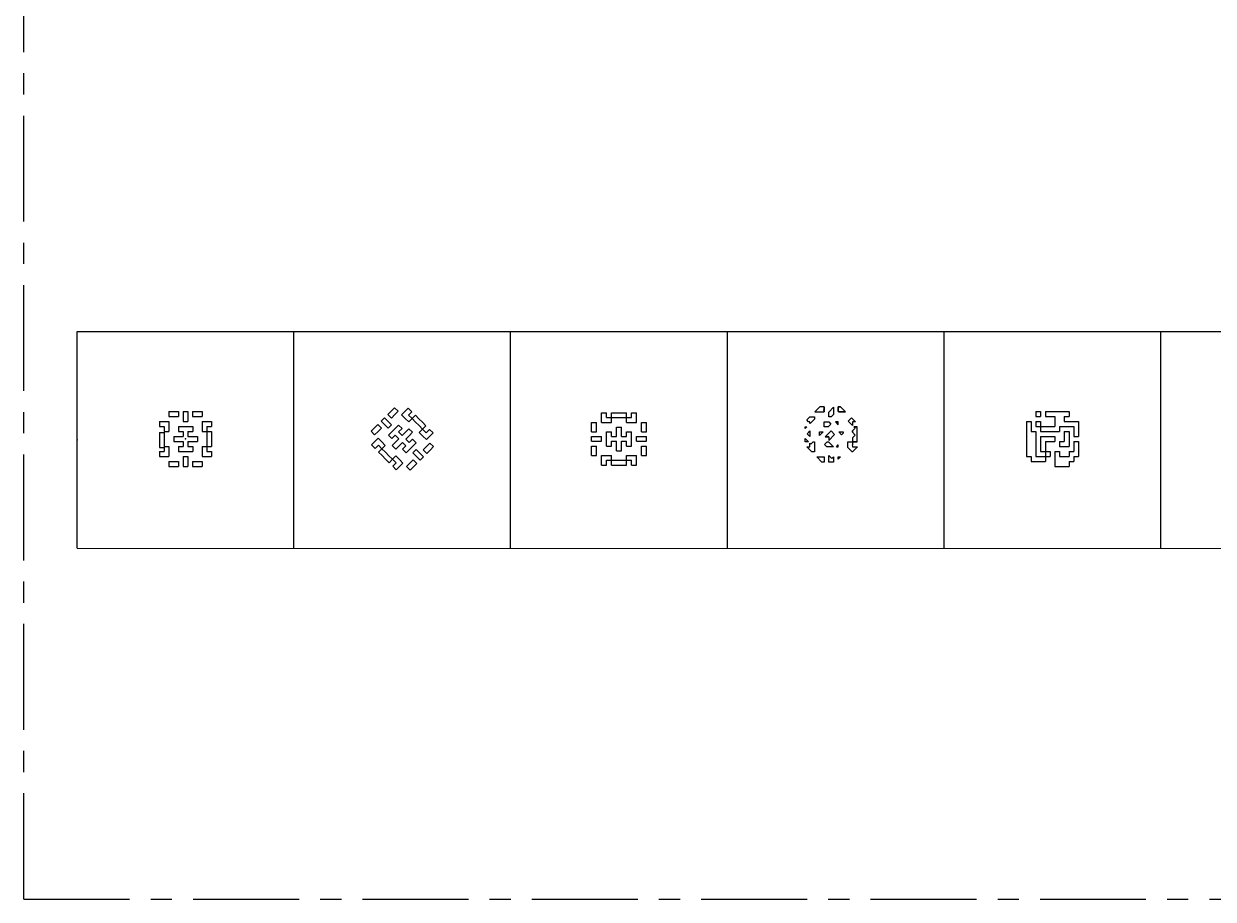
# Model space of a CAD drawing. Header units: millimetres. Extents: x -148 to 148, y -105 to 105.
# Drawn here: x -148.5 to -5.8, y -105 to 0 of the extents above; entities that cross this region are included whole.
import ezdxf

# ---------------------------------------------------------------- set-up
doc = ezdxf.new("R2010")
doc.units = ezdxf.units.MM
doc.header["$PDSIZE"] = -1
doc.linetypes.add('CENTERX2', pattern=[20.32, 12.7, -2.54, 2.54, -2.54])

msp = doc.modelspace()

# ---------------------------------------------------------------- linework, layer by layer
at = {"color": 7, "linetype": 'CENTERX2'}
for p, q in [((-148.5, -105), (-148.5, 105)), ((-116.09, -62.89), (-116.09, -36.89)), ((-90.09, -62.89), (-90.09, -36.89)), ((-64.09, -62.89), (-64.09, -36.89)), ((-148.5, -105), (-148.5, -79)), ((-148.5, -105), (148.5, -105)), ((-148.5, -105), (-122.5, -105))]:
    msp.add_line(p, q, dxfattribs=at)
at = {"color": 7, "linetype": 'Continuous'}
for p, q in [((-142.09, -62.89), (-142.09, -36.89)), ((-142.09, -36.89), (143.91, -36.96)), ((-142.09, -36.89), (143.91, -36.96)), ((-116.09, -62.89), (-116.09, -36.89)), ((-90.09, -62.89), (-90.09, -36.89)), ((-64.09, -62.89), (-64.09, -36.89)), ((-38.09, -62.89), (-38.09, -36.89)), ((-12.09, -62.89), (-12.09, -36.89)), ((-131.08, -46.5), (-131.08, -47.1)), ((-131.08, -46.5), (-130.51, -46.5)), ((-130.51, -46.5), (-129.94, -46.5)), ((-129.94, -46.5), (-129.94, -47.1)), ((-129.38, -46.5), (-129.38, -47.1)), ((-129.38, -46.5), (-128.81, -46.5)), ((-128.81, -46.5), (-128.81, -47.1)), ((-128.24, -46.5), (-128.24, -47.1)), ((-128.24, -46.5), (-127.67, -46.5)), ((-127.67, -46.5), (-127.1, -46.5)), ((-127.1, -46.5), (-127.1, -47.1)), ((-104.82, -46.86), (-104.42, -46.46)), ((-104.82, -46.86), (-104.4, -47.29)), ((-104.42, -46.46), (-104.02, -46.06)), ((-104.4, -47.29), (-104, -46.88)), ((-104.02, -46.06), (-103.59, -46.48)), ((-104, -46.88), (-103.59, -46.48)), ((-103.17, -46.91), (-102.77, -46.5)), ((-103.17, -46.91), (-102.75, -47.33)), ((-102.77, -46.5), (-102.37, -46.1)), ((-102.37, -46.1), (-101.94, -46.53)), ((-102.34, -46.93), (-101.94, -46.53)), ((-102.34, -46.93), (-101.92, -47.35)), ((-101.92, -47.35), (-101.52, -46.95)), ((-101.52, -46.95), (-101.09, -47.38)), ((-79.19, -47.24), (-79.19, -46.67)), ((-79.19, -46.67), (-78.59, -46.67)), ((-78.59, -47.24), (-78.59, -46.67)), ((-77.99, -47.24), (-77.99, -46.67)), ((-77.99, -46.67), (-77.39, -46.67)), ((-77.39, -46.67), (-76.79, -46.67)), ((-76.79, -46.67), (-76.19, -46.67)), ((-76.19, -47.24), (-76.19, -46.67)), ((-75.59, -46.67), (-74.99, -46.67)), ((-75.59, -47.24), (-75.59, -46.67)), ((-74.99, -47.24), (-74.99, -46.67)), ((-53, -45.96), (-53.6, -46.56)), ((-53.6, -46.56), (-53, -45.96)), ((-53.6, -46.56), (-52.75, -46.56)), ((-52.49, -45.96), (-53, -45.96)), ((-52.75, -46.56), (-52.49, -46.56)), ((-52.54, -46.34), (-52.49, -46.29)), ((-52.49, -46.29), (-52.54, -46.34)), ((-52.49, -46.39), (-52.54, -46.34)), ((-52.49, -46.29), (-52.49, -45.96)), ((-52.49, -45.96), (-52.49, -46.29)), ((-52.49, -46.56), (-52.49, -46.39)), ((-52.49, -46.39), (-52.49, -46.56)), ((-51.92, -46.57), (-51.35, -46)), ((-51.92, -46.57), (-51.35, -46)), ((-51.92, -47.16), (-51.92, -46.57)), ((-51.92, -47.16), (-51.92, -46.57)), ((-51.35, -46.85), (-51.65, -47.16)), ((-51.35, -46.85), (-51.65, -47.16)), ((-51.35, -46), (-51.35, -46.85)), ((-50.51, -45.96), (-50.78, -45.96)), ((-50.78, -45.96), (-50.78, -46.49)), ((-50.78, -45.96), (-50.51, -45.96)), ((-50.78, -46.49), (-50.78, -45.96)), ((-50.78, -46.49), (-50.72, -46.56)), ((-50.72, -46.56), (-49.91, -46.56)), ((-49.91, -46.56), (-50.72, -46.56)), ((-49.91, -46.56), (-50.51, -45.96)), ((-27.08, -46.5), (-27.08, -47.1)), ((-27.08, -46.5), (-26.51, -46.5)), ((-26.51, -46.5), (-26.51, -47.1)), ((-25.94, -46.5), (-25.94, -47.1)), ((-25.94, -46.5), (-25.38, -46.5)), ((-25.38, -46.5), (-24.81, -46.5)), ((-24.81, -46.5), (-24.24, -46.5)), ((-24.24, -46.5), (-23.67, -46.5)), ((-23.67, -46.5), (-23.1, -46.5)), ((-23.1, -46.5), (-23.1, -47.1)), ((-132.22, -47.7), (-132.22, -48.3)), ((-132.22, -47.7), (-131.65, -47.7)), ((-132.22, -48.3), (-131.65, -48.3)), ((-131.65, -47.7), (-131.08, -47.7)), ((-131.65, -48.3), (-131.65, -48.9)), ((-131.08, -47.1), (-130.51, -47.1)), ((-131.08, -47.7), (-131.08, -48.3)), ((-131.08, -48.3), (-131.08, -48.9)), ((-130.51, -47.1), (-129.94, -47.1)), ((-129.94, -48.3), (-129.94, -48.9)), ((-129.94, -48.3), (-129.37, -48.3)), ((-129.38, -47.1), (-129.38, -47.7)), ((-129.38, -47.7), (-128.81, -47.7)), ((-129.37, -48.3), (-128.8, -48.3)), ((-128.81, -47.1), (-128.81, -47.7)), ((-128.8, -48.3), (-128.23, -48.3)), ((-128.24, -47.1), (-127.67, -47.1)), ((-128.23, -48.3), (-128.23, -48.9)), ((-127.67, -47.1), (-127.1, -47.1)), ((-127.1, -47.7), (-127.1, -48.3)), ((-127.1, -47.7), (-126.53, -47.7)), ((-127.1, -48.3), (-127.1, -48.9)), ((-126.53, -47.7), (-125.97, -47.7)), ((-126.53, -48.3), (-126.53, -48.9)), ((-126.53, -48.3), (-125.97, -48.3)), ((-125.97, -47.7), (-125.97, -48.3)), ((-106.83, -48.87), (-106.43, -48.47)), ((-106.43, -48.47), (-106.03, -48.07)), ((-106.03, -48.07), (-105.6, -48.49)), ((-106, -48.89), (-105.6, -48.49)), ((-105.63, -47.66), (-105.22, -47.26)), ((-105.63, -47.66), (-105.2, -48.09)), ((-105.22, -47.26), (-104.8, -47.69)), ((-105.2, -48.09), (-104.78, -48.51)), ((-104.8, -47.69), (-104.38, -48.11)), ((-104.78, -48.51), (-104.38, -48.11)), ((-103.95, -48.54), (-103.55, -48.13)), ((-103.55, -48.13), (-103.12, -48.56)), ((-102.75, -47.33), (-102.32, -47.75)), ((-102.32, -47.75), (-101.92, -47.35)), ((-101.92, -47.35), (-101.5, -47.78)), ((-101.5, -47.78), (-101.07, -48.2)), ((-101.09, -47.38), (-100.67, -47.8)), ((-101.07, -48.2), (-100.65, -48.63)), ((-100.67, -47.8), (-100.25, -48.22)), ((-100.65, -48.63), (-100.25, -48.22)), ((-80.39, -48.38), (-80.39, -47.81)), ((-80.39, -47.81), (-79.79, -47.81)), ((-80.39, -48.94), (-80.39, -48.38)), ((-79.79, -48.38), (-79.79, -47.81)), ((-79.79, -48.94), (-79.79, -48.38)), ((-79.19, -47.81), (-79.19, -47.24)), ((-79.19, -47.81), (-78.59, -47.81)), ((-78.59, -47.24), (-77.99, -47.24)), ((-78.59, -47.81), (-77.99, -47.81)), ((-77.99, -47.24), (-77.39, -47.24)), ((-77.99, -47.81), (-77.99, -47.24)), ((-77.39, -47.24), (-76.79, -47.24)), ((-77.39, -48.94), (-77.39, -48.38)), ((-77.39, -48.38), (-76.79, -48.38)), ((-76.79, -47.24), (-76.19, -47.24)), ((-76.79, -48.94), (-76.79, -48.38)), ((-76.19, -47.81), (-76.19, -47.24)), ((-76.19, -47.24), (-75.59, -47.24)), ((-76.19, -47.81), (-75.59, -47.81)), ((-75.59, -47.81), (-74.99, -47.81)), ((-74.99, -47.81), (-74.99, -47.24)), ((-74.39, -47.81), (-73.79, -47.81)), ((-74.39, -48.38), (-74.39, -47.81)), ((-74.39, -48.94), (-74.39, -48.38)), ((-73.79, -48.38), (-73.79, -47.81)), ((-73.79, -48.94), (-73.79, -48.38)), ((-54.76, -48.36), (-54.55, -48.36)), ((-54.55, -48.36), (-54.76, -48.56)), ((-54.76, -48.56), (-54.76, -48.36)), ((-54.76, -48.36), (-54.55, -48.36)), ((-54.76, -48.56), (-54.76, -48.36)), ((-54.57, -47.52), (-54.2, -47.16)), ((-54.57, -47.52), (-54.2, -47.16)), ((-54.57, -47.52), (-54.2, -47.16)), ((-54.34, -47.76), (-54.57, -47.52)), ((-54.19, -47.76), (-54.34, -47.76)), ((-54.19, -47.76), (-54.34, -47.76)), ((-54.2, -47.16), (-53.62, -47.16)), ((-54.19, -47.9), (-54.19, -47.76)), ((-54.14, -47.95), (-54.19, -47.9)), ((-54.14, -47.95), (-54.19, -47.9)), ((-53.62, -47.43), (-54.14, -47.95)), ((-53.62, -47.16), (-53.62, -47.43)), ((-53.62, -47.16), (-53.62, -47.43)), ((-52.49, -47.76), (-51.93, -47.76)), ((-52.49, -48.36), (-52.49, -47.76)), ((-52.49, -47.76), (-51.93, -47.76)), ((-52.49, -48.36), (-52.49, -47.76)), ((-52.01, -48.36), (-52.49, -48.36)), ((-51.67, -48.02), (-52.01, -48.36)), ((-51.67, -48.02), (-52.01, -48.36)), ((-51.93, -47.76), (-51.67, -48.02)), ((-51.65, -47.16), (-51.92, -47.16)), ((-51.12, -47.76), (-50.78, -48.1)), ((-50.78, -47.76), (-51.12, -47.76)), ((-51.12, -47.76), (-50.78, -47.76)), ((-50.78, -48.1), (-51.12, -47.76)), ((-50.78, -48.1), (-50.78, -47.76)), ((-49.61, -47.66), (-49.21, -47.26)), ((-49.61, -47.66), (-49.21, -47.26)), ((-49.08, -48.2), (-49.61, -47.66)), ((-49.21, -47.26), (-48.71, -47.76)), ((-49.21, -47.26), (-48.71, -47.76)), ((-48.71, -47.76), (-49.08, -47.76)), ((-49.08, -47.76), (-49.08, -48.2)), ((-49.08, -47.76), (-49.08, -48.2)), ((-48.76, -48.51), (-49.08, -48.82)), ((-48.61, -48.36), (-48.92, -48.36)), ((-48.92, -48.36), (-48.76, -48.51)), ((-48.92, -48.36), (-48.51, -48.36)), ((-48.76, -48.51), (-48.92, -48.36)), ((-48.51, -48.36), (-48.61, -48.36)), ((-48.51, -50.16), (-48.51, -48.36)), ((-28.22, -47.7), (-27.65, -47.7)), ((-28.22, -47.7), (-28.22, -48.3)), ((-28.22, -48.3), (-28.22, -48.9)), ((-27.65, -47.7), (-27.65, -48.3)), ((-27.65, -48.3), (-27.65, -48.9)), ((-27.08, -47.1), (-26.51, -47.1)), ((-27.08, -47.7), (-27.08, -48.3)), ((-27.08, -47.7), (-26.51, -47.7)), ((-27.08, -48.3), (-26.51, -48.3)), ((-26.51, -47.7), (-26.51, -48.3)), ((-26.51, -48.3), (-25.94, -48.3)), ((-26.51, -48.3), (-26.51, -48.9)), ((-25.94, -47.1), (-25.38, -47.1)), ((-25.94, -48.3), (-25.38, -48.3)), ((-25.38, -47.1), (-24.81, -47.1)), ((-25.38, -48.3), (-24.81, -48.3)), ((-24.81, -47.1), (-24.81, -47.7)), ((-24.81, -47.7), (-24.81, -48.3)), ((-24.24, -48.3), (-24.24, -48.9)), ((-24.24, -48.3), (-23.67, -48.3)), ((-23.67, -47.1), (-23.67, -47.7)), ((-23.67, -47.1), (-23.1, -47.1)), ((-23.67, -47.7), (-23.1, -47.7)), ((-23.67, -48.3), (-23.1, -48.3)), ((-23.1, -47.7), (-22.53, -47.7)), ((-23.1, -48.3), (-22.53, -48.3)), ((-22.53, -47.7), (-21.97, -47.7)), ((-22.53, -48.3), (-22.53, -48.9)), ((-21.97, -47.7), (-21.97, -48.3)), ((-21.97, -48.3), (-21.97, -48.9)), ((-132.22, -49.03), (-132.22, -49.63)), ((-132.22, -49.03), (-131.65, -49.03)), ((-132.22, -49.63), (-132.22, -50.23)), ((-131.65, -48.9), (-131.08, -48.9)), ((-131.65, -49.03), (-131.65, -49.63)), ((-131.65, -49.63), (-131.65, -50.23)), ((-130.51, -49.5), (-130.51, -50.1)), ((-130.51, -49.5), (-129.94, -49.5)), ((-129.94, -48.9), (-129.37, -48.9)), ((-129.94, -49.5), (-129.37, -49.5)), ((-129.37, -48.9), (-129.37, -49.5)), ((-128.8, -48.9), (-128.8, -49.5)), ((-128.8, -48.9), (-128.23, -48.9)), ((-128.8, -49.5), (-128.23, -49.5)), ((-128.23, -49.5), (-127.66, -49.5)), ((-127.66, -49.5), (-127.66, -50.1)), ((-127.1, -48.9), (-126.53, -48.9)), ((-126.53, -48.9), (-126.53, -49.5)), ((-126.53, -48.9), (-125.97, -48.9)), ((-126.53, -49.5), (-126.53, -50.1)), ((-125.97, -48.9), (-125.97, -49.5)), ((-125.97, -49.5), (-125.97, -49.5)), ((-125.97, -49.5), (-125.97, -50.1)), ((-125.97, -49.5), (-125.97, -49.5)), ((-106.83, -48.87), (-106.41, -49.29)), ((-106.41, -49.29), (-106, -48.89)), ((-106.38, -50.12), (-105.98, -49.72)), ((-105.98, -49.72), (-105.56, -50.14)), ((-104.75, -49.34), (-104.35, -48.94)), ((-104.75, -49.34), (-104.33, -49.76)), ((-104.35, -48.94), (-103.95, -48.54)), ((-104.33, -49.76), (-103.93, -49.36)), ((-103.93, -49.36), (-103.5, -49.79)), ((-103.91, -50.19), (-103.5, -49.79)), ((-103.53, -48.96), (-103.12, -48.56)), ((-103.53, -48.96), (-103.1, -49.38)), ((-103.1, -49.38), (-102.7, -48.98)), ((-102.7, -48.98), (-102.3, -48.58)), ((-102.68, -49.81), (-102.28, -49.41)), ((-102.68, -49.81), (-102.25, -50.23)), ((-102.3, -48.58), (-101.87, -49)), ((-102.28, -49.41), (-101.87, -49)), ((-102.25, -50.23), (-101.85, -49.83)), ((-101.85, -49.83), (-101.43, -50.26)), ((-101.05, -49.03), (-100.65, -48.63)), ((-101.05, -49.03), (-100.62, -49.45)), ((-100.65, -48.63), (-100.22, -49.05)), ((-100.62, -49.45), (-100.2, -49.88)), ((-100.22, -49.05), (-99.82, -48.65)), ((-100.2, -49.88), (-99.8, -49.47)), ((-99.82, -48.65), (-99.4, -49.07)), ((-99.8, -49.47), (-99.4, -49.07)), ((-80.39, -48.94), (-79.79, -48.94)), ((-80.39, -50.08), (-80.39, -49.51)), ((-80.39, -49.51), (-79.79, -49.51)), ((-79.79, -49.51), (-79.19, -49.51)), ((-79.19, -50.08), (-79.19, -49.51)), ((-78.59, -48.94), (-77.99, -48.94)), ((-78.59, -49.51), (-78.59, -48.94)), ((-78.59, -50.08), (-78.59, -49.51)), ((-77.99, -49.51), (-77.99, -48.94)), ((-77.99, -49.51), (-77.39, -49.51)), ((-77.39, -49.51), (-77.39, -48.94)), ((-76.79, -49.51), (-76.79, -48.94)), ((-76.79, -49.51), (-76.19, -49.51)), ((-76.19, -49.51), (-76.19, -48.94)), ((-76.19, -48.94), (-75.59, -48.94)), ((-75.59, -49.51), (-75.59, -48.94)), ((-75.59, -50.08), (-75.59, -49.51)), ((-74.99, -49.51), (-74.39, -49.51)), ((-74.99, -50.08), (-74.99, -49.51)), ((-74.39, -48.94), (-73.79, -48.94)), ((-74.39, -49.51), (-73.79, -49.51)), ((-73.79, -50.08), (-73.79, -49.51)), ((-54.76, -49.75), (-54.35, -50.16)), ((-54.76, -50.16), (-54.76, -49.75)), ((-54.76, -49.75), (-54.35, -50.16)), ((-54.76, -50.16), (-54.76, -49.75)), ((-54.52, -49.18), (-54.19, -48.84)), ((-54.52, -49.18), (-54.2, -48.85)), ((-54.19, -49.51), (-54.52, -49.18)), ((-54.19, -48.84), (-54.19, -49.51)), ((-54.19, -48.84), (-54.19, -49.51)), ((-53.05, -48.96), (-52.61, -48.96)), ((-52.61, -48.96), (-53.05, -49.4)), ((-53.05, -49.4), (-53.05, -48.96)), ((-53.05, -48.96), (-52.61, -48.96)), ((-53.05, -49.4), (-53.05, -48.96)), ((-52.36, -49.56), (-51.64, -48.84)), ((-52.05, -49.24), (-52.36, -49.56)), ((-52.36, -49.56), (-51.92, -49.56)), ((-51.92, -49.56), (-52.36, -49.56)), ((-51.64, -48.84), (-52.05, -49.24)), ((-51.92, -49.97), (-51.22, -49.27)), ((-51.22, -49.27), (-51.92, -49.97)), ((-51.92, -49.56), (-51.92, -49.97)), ((-51.22, -49.27), (-51.64, -48.84)), ((-50.73, -48.96), (-50.21, -48.96)), ((-50.39, -49.29), (-50.73, -48.96)), ((-50.73, -48.96), (-50.21, -48.96)), ((-50.73, -48.96), (-50.21, -48.96)), ((-50.21, -49.11), (-50.39, -49.29)), ((-50.21, -49.11), (-50.39, -49.29)), ((-50.21, -48.96), (-50.21, -49.11)), ((-49.08, -48.82), (-49.08, -49)), ((-49.08, -49), (-49.08, -48.82)), ((-49.08, -49), (-48.74, -49.33)), ((-48.74, -49.33), (-49.08, -49.67)), ((-49.08, -49.67), (-48.74, -49.33)), ((-49.08, -49.67), (-49.08, -50.16)), ((-28.22, -48.9), (-28.22, -49.5)), ((-28.22, -49.5), (-28.22, -50.1)), ((-27.65, -48.9), (-27.08, -48.9)), ((-27.08, -48.9), (-27.08, -49.5)), ((-27.08, -49.5), (-27.08, -50.1)), ((-26.51, -48.9), (-25.94, -48.9)), ((-26.51, -49.5), (-26.51, -50.1)), ((-26.51, -49.5), (-25.94, -49.5)), ((-25.94, -48.9), (-25.38, -48.9)), ((-25.94, -49.5), (-25.38, -49.5)), ((-25.38, -48.9), (-24.81, -48.9)), ((-25.38, -49.5), (-24.81, -49.5)), ((-24.81, -48.9), (-24.24, -48.9)), ((-24.81, -49.5), (-24.81, -50.1)), ((-23.67, -48.9), (-23.67, -49.5)), ((-23.67, -48.9), (-23.1, -48.9)), ((-23.67, -49.5), (-23.67, -50.1)), ((-23.1, -48.9), (-23.1, -49.5)), ((-23.1, -49.5), (-23.1, -50.1)), ((-22.53, -48.9), (-22.53, -49.5)), ((-22.53, -49.5), (-21.97, -49.5)), ((-21.97, -48.9), (-21.97, -49.5)), ((-132.22, -50.23), (-132.22, -50.83)), ((-132.22, -50.83), (-131.65, -50.83)), ((-132.22, -51.3), (-132.22, -51.9)), ((-132.22, -51.3), (-131.65, -51.3)), ((-131.65, -50.23), (-131.65, -50.83)), ((-131.65, -50.7), (-131.65, -51.3)), ((-131.65, -50.7), (-131.08, -50.7)), ((-131.08, -50.7), (-131.08, -51.3)), ((-131.08, -51.3), (-131.08, -51.9)), ((-130.51, -50.1), (-129.94, -50.1)), ((-129.94, -50.1), (-129.37, -50.1)), ((-129.94, -50.7), (-129.94, -51.3)), ((-129.94, -50.7), (-129.37, -50.7)), ((-129.94, -51.3), (-129.37, -51.3)), ((-129.37, -50.1), (-129.37, -50.7)), ((-129.37, -51.3), (-128.8, -51.3)), ((-128.8, -50.1), (-128.8, -50.7)), ((-128.8, -50.1), (-128.23, -50.1)), ((-128.8, -50.7), (-128.23, -50.7)), ((-128.8, -51.3), (-128.23, -51.3)), ((-128.23, -50.1), (-127.66, -50.1)), ((-128.23, -50.7), (-128.23, -51.3)), ((-127.1, -50.7), (-127.1, -51.3)), ((-127.1, -50.7), (-126.53, -50.7)), ((-127.1, -51.3), (-127.1, -51.9)), ((-126.53, -50.1), (-126.53, -50.7)), ((-126.53, -50.7), (-126.53, -51.3)), ((-126.53, -50.7), (-125.97, -50.7)), ((-126.53, -51.3), (-125.97, -51.3)), ((-125.97, -50.1), (-125.97, -50.7)), ((-125.97, -51.3), (-125.97, -51.9)), ((-106.79, -50.52), (-106.38, -50.12)), ((-106.79, -50.52), (-106.36, -50.95)), ((-106.36, -50.95), (-105.96, -50.54)), ((-105.96, -50.54), (-105.54, -50.97)), ((-105.94, -51.37), (-105.54, -50.97)), ((-105.94, -51.37), (-105.51, -51.79)), ((-105.56, -50.14), (-105.13, -50.57)), ((-105.54, -50.97), (-105.13, -50.57)), ((-105.54, -50.97), (-105.11, -51.39)), ((-104.31, -50.59), (-103.91, -50.19)), ((-104.31, -50.59), (-103.88, -51.01)), ((-103.88, -51.01), (-103.48, -50.61)), ((-103.48, -50.61), (-103.08, -50.21)), ((-103.08, -50.21), (-102.66, -50.63)), ((-103.06, -51.04), (-102.66, -50.63)), ((-103.06, -51.04), (-102.63, -51.46)), ((-102.63, -51.46), (-102.23, -51.06)), ((-102.23, -51.06), (-101.83, -50.66)), ((-101.83, -50.66), (-101.43, -50.26)), ((-101.81, -51.48), (-101.41, -51.08)), ((-101.41, -51.08), (-100.98, -51.51)), ((-100.58, -51.1), (-100.18, -50.7)), ((-100.58, -51.1), (-100.16, -51.53)), ((-100.18, -50.7), (-99.78, -50.3)), ((-100.16, -51.53), (-99.75, -51.13)), ((-99.78, -50.3), (-99.35, -50.72)), ((-99.75, -51.13), (-99.35, -50.72)), ((-80.39, -50.08), (-79.79, -50.08)), ((-80.39, -51.22), (-80.39, -50.65)), ((-80.39, -50.65), (-79.79, -50.65)), ((-80.39, -51.79), (-80.39, -51.22)), ((-79.79, -50.08), (-79.19, -50.08)), ((-79.79, -51.22), (-79.79, -50.65)), ((-79.79, -51.79), (-79.79, -51.22)), ((-78.59, -50.65), (-78.59, -50.08)), ((-78.59, -50.65), (-77.99, -50.65)), ((-77.99, -50.65), (-77.99, -50.08)), ((-77.99, -50.08), (-77.39, -50.08)), ((-77.39, -50.65), (-77.39, -50.08)), ((-77.39, -51.22), (-77.39, -50.65)), ((-77.39, -51.22), (-76.79, -51.22)), ((-76.79, -50.08), (-76.19, -50.08)), ((-76.79, -50.65), (-76.79, -50.08)), ((-76.79, -51.22), (-76.79, -50.65)), ((-76.19, -50.65), (-76.19, -50.08)), ((-76.19, -50.65), (-75.59, -50.65)), ((-75.59, -50.65), (-75.59, -50.08)), ((-74.99, -50.08), (-74.39, -50.08)), ((-74.39, -50.08), (-73.79, -50.08)), ((-74.39, -50.65), (-73.79, -50.65)), ((-74.39, -51.22), (-74.39, -50.65)), ((-74.39, -51.79), (-74.39, -51.22)), ((-73.79, -51.22), (-73.79, -50.65)), ((-73.79, -51.79), (-73.79, -51.22)), ((-54.35, -50.16), (-54.76, -50.16)), ((-53.95, -51.36), (-54.55, -50.76)), ((-54.55, -50.76), (-54.19, -50.76)), ((-54.55, -50.76), (-54.19, -50.76)), ((-54.19, -50.76), (-54.19, -50.31)), ((-54.19, -50.31), (-54.08, -50.43)), ((-54.19, -50.31), (-54.08, -50.43)), ((-54.19, -50.31), (-54.08, -50.43)), ((-54.08, -50.43), (-53.81, -50.16)), ((-53.62, -51.36), (-53.95, -51.36)), ((-53.62, -51.36), (-53.95, -51.36)), ((-53.81, -50.16), (-53.62, -50.16)), ((-53.81, -50.16), (-53.62, -50.16)), ((-53.62, -50.16), (-53.62, -51.36)), ((-52.43, -50.47), (-52.11, -50.16)), ((-52.43, -50.47), (-52.11, -50.16)), ((-52.14, -50.76), (-52.43, -50.47)), ((-51.34, -50.76), (-52.14, -50.76)), ((-51.34, -50.76), (-52.14, -50.76)), ((-52.11, -50.16), (-51.94, -50.16)), ((-52.11, -50.16), (-51.94, -50.16)), ((-51.94, -50.16), (-51.34, -50.76)), ((-50.78, -50.52), (-51.01, -50.76)), ((-51.01, -50.76), (-50.78, -50.52)), ((-51.01, -50.76), (-50.78, -50.76)), ((-50.78, -50.76), (-51.01, -50.76)), ((-50.78, -50.76), (-50.78, -50.52)), ((-49.64, -50.84), (-49.64, -50.16)), ((-49.64, -50.16), (-49.53, -50.16)), ((-49.64, -50.16), (-49.08, -50.16)), ((-49.64, -50.84), (-49.64, -50.16)), ((-49.13, -51.36), (-49.64, -50.84)), ((-49.53, -50.16), (-49.08, -50.16)), ((-49.07, -51.36), (-49.13, -51.36)), ((-49.07, -51.36), (-49.13, -51.36)), ((-49.08, -50.52), (-49.12, -50.56)), ((-49.08, -50.52), (-49.12, -50.56)), ((-49.12, -50.56), (-49.08, -50.61)), ((-49.08, -50.16), (-49.08, -50.52)), ((-49.08, -50.16), (-48.51, -50.16)), ((-48.51, -50.16), (-49.08, -50.16)), ((-49.08, -50.61), (-49.08, -50.76)), ((-49.08, -50.61), (-49.08, -50.76)), ((-49.08, -50.76), (-48.51, -50.76)), ((-48.51, -50.8), (-49.07, -51.36)), ((-48.51, -50.76), (-48.51, -50.8)), ((-48.51, -50.76), (-48.51, -50.8)), ((-28.22, -50.1), (-28.22, -50.7)), ((-28.22, -50.7), (-28.22, -51.3)), ((-28.22, -51.3), (-28.22, -51.9)), ((-27.08, -50.1), (-27.08, -50.7)), ((-27.08, -50.7), (-27.08, -51.3)), ((-27.08, -51.3), (-27.08, -51.9)), ((-26.51, -50.1), (-26.51, -50.7)), ((-26.51, -50.7), (-26.51, -51.3)), ((-26.51, -51.3), (-25.94, -51.3)), ((-25.94, -50.1), (-25.94, -50.7)), ((-25.94, -50.1), (-25.38, -50.1)), ((-25.94, -50.7), (-25.94, -51.3)), ((-25.94, -51.3), (-25.38, -51.3)), ((-25.94, -51.3), (-25.94, -51.9)), ((-25.38, -50.1), (-24.81, -50.1)), ((-25.38, -51.3), (-25.38, -51.9)), ((-24.81, -51.3), (-24.81, -51.9)), ((-24.81, -51.3), (-24.24, -51.3)), ((-24.24, -50.1), (-24.24, -50.7)), ((-24.24, -50.1), (-23.67, -50.1)), ((-24.24, -50.7), (-23.67, -50.7)), ((-24.24, -51.3), (-24.24, -51.9)), ((-23.67, -50.7), (-23.1, -50.7)), ((-23.1, -50.1), (-23.1, -50.7)), ((-23.1, -51.3), (-22.53, -51.3)), ((-23.1, -51.3), (-23.1, -51.9)), ((-22.53, -50.1), (-21.97, -50.1)), ((-22.53, -50.1), (-22.53, -50.7)), ((-22.53, -50.7), (-22.53, -51.3)), ((-21.97, -50.1), (-21.97, -50.7)), ((-21.97, -50.7), (-21.97, -51.3)), ((-21.97, -51.3), (-21.97, -51.9)), ((-132.22, -51.9), (-131.65, -51.9)), ((-131.65, -51.9), (-131.08, -51.9)), ((-131.08, -52.5), (-131.08, -53.1)), ((-131.08, -52.5), (-130.51, -52.5)), ((-130.51, -52.5), (-129.94, -52.5)), ((-129.94, -52.5), (-129.94, -53.1)), ((-129.38, -51.9), (-129.38, -52.5)), ((-129.38, -51.9), (-128.81, -51.9)), ((-129.38, -52.5), (-129.38, -53.1)), ((-128.81, -51.9), (-128.81, -52.5)), ((-128.81, -52.5), (-128.81, -53.1)), ((-128.24, -52.5), (-128.24, -53.1)), ((-128.24, -52.5), (-127.67, -52.5)), ((-127.67, -52.5), (-127.1, -52.5)), ((-127.1, -51.9), (-126.53, -51.9)), ((-127.1, -52.5), (-127.1, -53.1)), ((-126.53, -51.9), (-125.97, -51.9)), ((-105.51, -51.79), (-105.09, -52.22)), ((-105.11, -51.39), (-104.69, -51.82)), ((-105.09, -52.22), (-104.66, -52.64)), ((-104.69, -51.82), (-104.26, -52.24)), ((-104.66, -52.64), (-104.26, -52.24)), ((-104.26, -52.24), (-103.86, -51.84)), ((-104.26, -52.24), (-103.84, -52.67)), ((-104.24, -53.07), (-103.84, -52.67)), ((-103.86, -51.84), (-103.44, -52.26)), ((-103.44, -52.26), (-103.01, -52.69)), ((-103.41, -53.09), (-103.01, -52.69)), ((-102.59, -53.11), (-102.19, -52.71)), ((-102.19, -52.71), (-101.78, -52.31)), ((-101.81, -51.48), (-101.38, -51.91)), ((-101.78, -52.31), (-101.36, -52.73)), ((-101.76, -53.13), (-101.36, -52.73)), ((-101.38, -51.91), (-100.96, -52.33)), ((-100.98, -51.51), (-100.56, -51.93)), ((-100.96, -52.33), (-100.56, -51.93)), ((-80.39, -51.79), (-79.79, -51.79)), ((-79.19, -51.79), (-78.59, -51.79)), ((-79.19, -52.35), (-79.19, -51.79)), ((-79.19, -52.92), (-79.19, -52.35)), ((-78.59, -51.79), (-77.99, -51.79)), ((-78.59, -52.92), (-78.59, -52.35)), ((-78.59, -52.35), (-77.99, -52.35)), ((-77.99, -52.35), (-77.99, -51.79)), ((-77.99, -52.92), (-77.99, -52.35)), ((-77.99, -52.35), (-77.39, -52.35)), ((-77.39, -52.35), (-76.79, -52.35)), ((-76.79, -52.35), (-76.19, -52.35)), ((-76.19, -52.35), (-76.19, -51.79)), ((-76.19, -51.79), (-75.59, -51.79)), ((-76.19, -52.35), (-75.59, -52.35)), ((-76.19, -52.92), (-76.19, -52.35)), ((-75.59, -51.79), (-74.99, -51.79)), ((-75.59, -52.92), (-75.59, -52.35)), ((-74.99, -52.35), (-74.99, -51.79)), ((-74.99, -52.92), (-74.99, -52.35)), ((-74.39, -51.79), (-73.79, -51.79)), ((-53.35, -51.96), (-52.55, -51.96)), ((-52.75, -52.56), (-53.35, -51.96)), ((-53.35, -51.96), (-52.49, -51.96)), ((-53.35, -51.96), (-52.49, -51.96)), ((-52.49, -52.56), (-52.75, -52.56)), ((-52.49, -52.56), (-52.75, -52.56)), ((-52.55, -51.96), (-52.49, -51.96)), ((-52.49, -51.96), (-52.49, -52.02)), ((-52.49, -52.02), (-52.49, -52.56)), ((-51.92, -51.78), (-51.55, -52.15)), ((-51.92, -52.56), (-51.92, -51.78)), ((-51.92, -51.78), (-51.55, -52.15)), ((-51.92, -52.56), (-51.92, -51.78)), ((-51.35, -52.56), (-51.92, -52.56)), ((-51.55, -52.15), (-51.35, -51.94)), ((-51.35, -51.94), (-51.35, -52.56)), ((-51.35, -51.94), (-51.35, -52.56)), ((-50.78, -51.96), (-50.51, -51.96)), ((-50.51, -51.96), (-50.78, -52.22)), ((-50.78, -52.22), (-50.78, -51.96)), ((-50.78, -51.96), (-50.51, -51.96)), ((-50.78, -52.22), (-50.78, -51.96)), ((-28.22, -51.9), (-27.65, -51.9)), ((-27.65, -51.9), (-27.65, -52.5)), ((-27.65, -52.5), (-27.08, -52.5)), ((-27.08, -51.9), (-26.51, -51.9)), ((-27.08, -52.5), (-26.51, -52.5)), ((-26.51, -51.9), (-25.94, -51.9)), ((-26.51, -52.5), (-25.94, -52.5)), ((-25.94, -51.9), (-25.94, -52.5)), ((-25.94, -51.9), (-25.38, -51.9)), ((-24.81, -51.9), (-24.81, -52.5)), ((-24.81, -52.5), (-24.81, -53.1)), ((-24.24, -51.9), (-23.67, -51.9)), ((-23.67, -51.9), (-23.1, -51.9)), ((-23.1, -52.5), (-23.1, -53.1)), ((-23.1, -52.5), (-22.53, -52.5)), ((-22.53, -51.9), (-22.53, -52.5)), ((-22.53, -51.9), (-21.97, -51.9)), ((-131.08, -53.1), (-130.51, -53.1)), ((-130.51, -53.1), (-129.94, -53.1)), ((-129.38, -53.1), (-128.81, -53.1)), ((-128.24, -53.1), (-127.67, -53.1)), ((-127.67, -53.1), (-127.1, -53.1)), ((-104.24, -53.07), (-103.82, -53.49)), ((-103.82, -53.49), (-103.41, -53.09)), ((-102.59, -53.11), (-102.16, -53.54)), ((-102.16, -53.54), (-101.76, -53.13)), ((-79.19, -52.92), (-78.59, -52.92)), ((-77.99, -52.92), (-77.39, -52.92)), ((-77.39, -52.92), (-76.79, -52.92)), ((-76.79, -52.92), (-76.19, -52.92)), ((-75.59, -52.92), (-74.99, -52.92)), ((-24.81, -53.1), (-24.24, -53.1)), ((-24.24, -53.1), (-23.67, -53.1)), ((-23.67, -53.1), (-23.1, -53.1)), ((-142.09, -62.89), (143.91, -62.96))]:
    msp.add_line(p, q, dxfattribs=at)
for p in [(-142.09, -49.89), (-129.09, -49.8)]:
    msp.add_point(p, dxfattribs=at)

doc.saveas('drawing.dxf')
